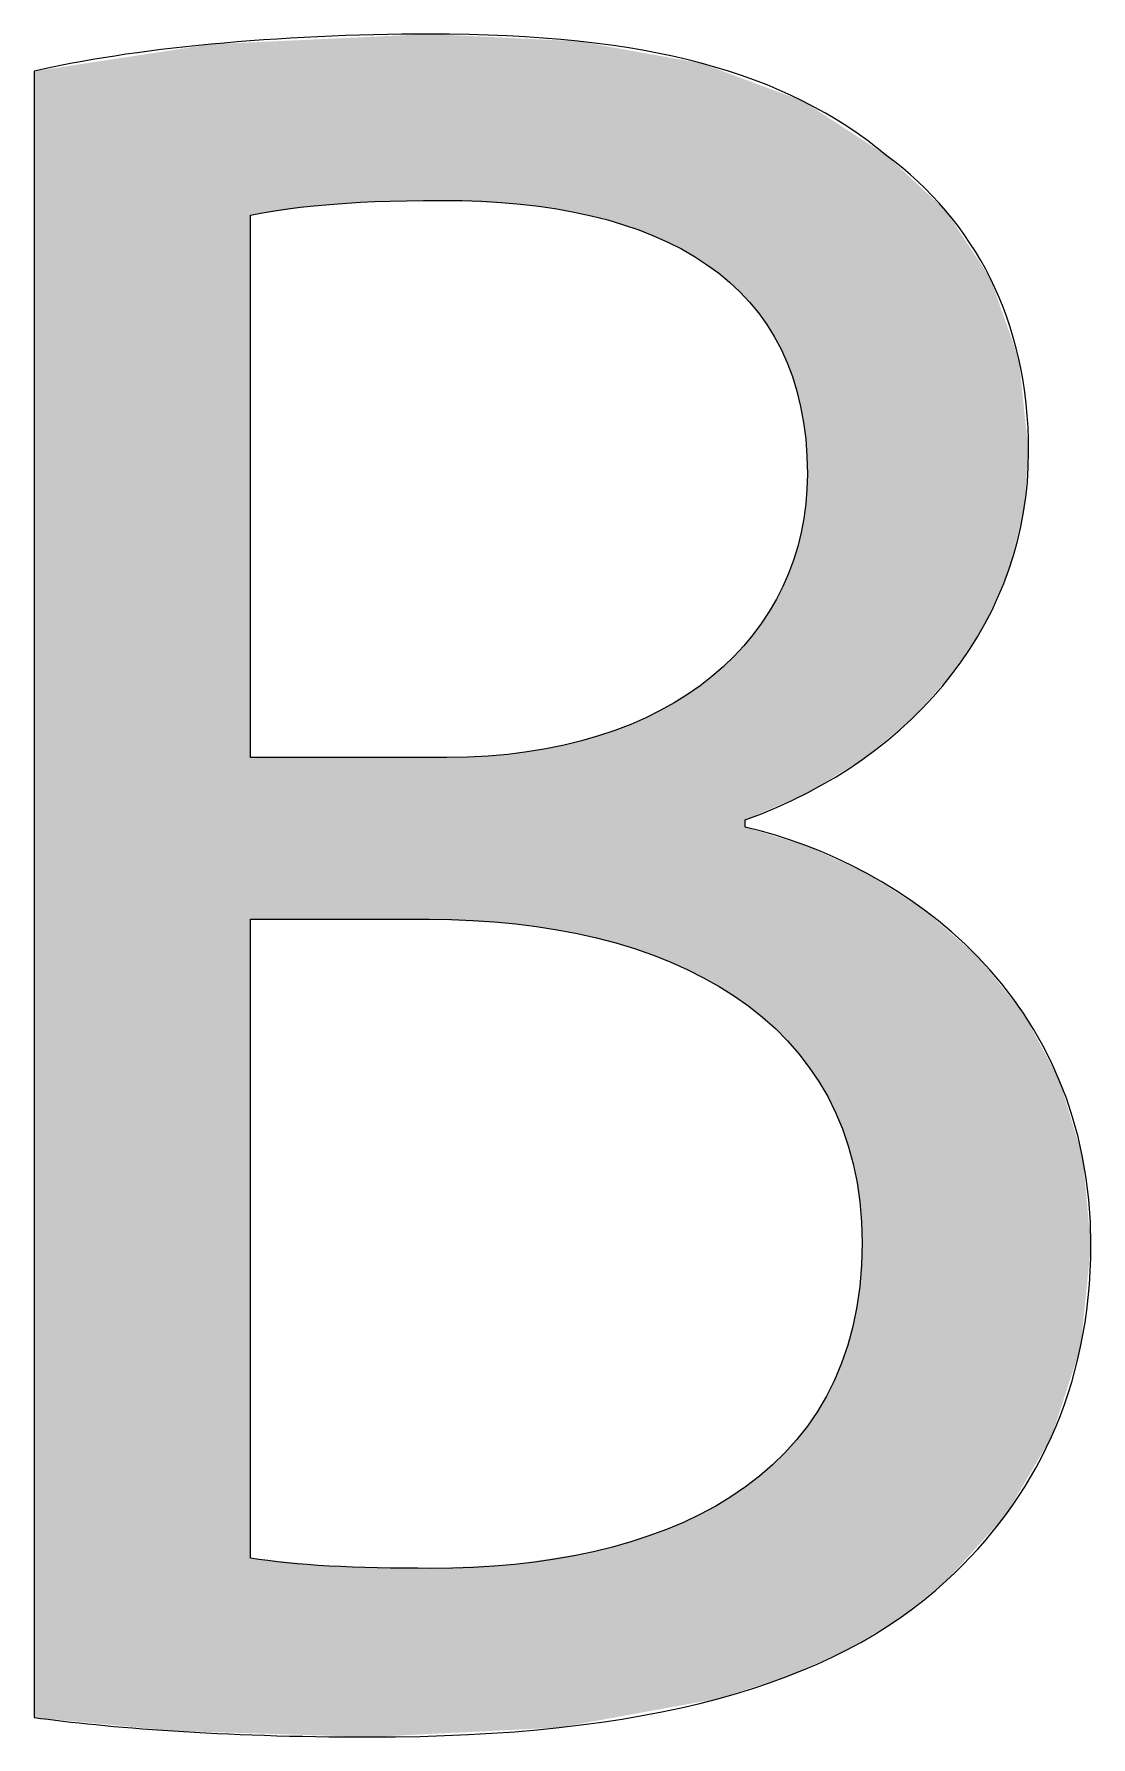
# Model space of a CAD drawing. Extents: x 0 to 360, y -268 to 0.
# Drawn here: x 152.567 to 153.841, y -223.018 to -220.964 of the extents above; entities that cross this region are included whole.
import ezdxf

# ---------------------------------------------------------------- set-up
doc = ezdxf.new("R2010")
doc.units = 0
doc.layers.add('LAYER_1', color=7, linetype='CONTINUOUS')

# ---------------------------------------------------------------- blocks, each defined once
blk = doc.blocks.new('*U458')
at = {"layer": 'LAYER_1', "color": 250}
for points in [[(152.9136, -221.1704), (152.8274, -220.9744), (152.9136, -220.9704)], [(152.9222, -221.1698), (152.9136, -220.9704), (152.9222, -220.97)], [(152.9714, -221.1667), (152.9222, -220.97), (152.9714, -220.9677)], [(152.9775, -221.1663), (152.9714, -220.9677), (152.9775, -220.9674)], [(153.0432, -221.1651), (152.9775, -220.9674), (153.0432, -220.9643)], [(153.0582, -221.1648), (153.0582, -220.965), (153.0642, -221.1651)], [(153.0642, -221.1651), (153.0642, -220.9653), (153.1141, -221.1675)], [(153.1141, -221.1675), (153.1141, -220.9677), (153.146, -221.169)], [(153.146, -221.169), (153.146, -220.9692), (153.1474, -221.1691)], [(153.1474, -221.1691), (153.1474, -220.9693), (153.1529, -221.1694)], [(153.1529, -221.1694), (153.1529, -220.9696), (153.1612, -221.1705)], [(153.1612, -221.1705), (153.1612, -220.97), (153.1969, -221.1752)], [(153.1969, -221.1752), (153.1969, -220.9717), (153.1971, -221.1752)], [(153.1971, -221.1752), (153.1971, -220.9717), (153.1997, -221.1757)], [(153.1997, -221.1757), (153.1997, -220.9718), (153.2057, -221.1769)], [(153.2057, -221.1769), (153.2057, -220.9721), (153.2222, -221.1802)], [(153.2222, -221.1802), (153.2222, -220.9729), (153.2384, -221.1834)], [(152.7341, -223.0102), (152.5666, -221.0091), (152.7341, -220.9836)], [(152.7801, -223.0117), (152.7341, -220.9836), (152.7801, -220.9766)], [(152.7341, -223.0102), (152.7341, -220.9836), (152.7801, -223.0117)], [(152.8274, -223.0131), (152.7801, -220.9766), (152.8274, -220.9744)], [(152.7801, -223.0117), (152.7801, -220.9766), (152.8274, -223.0131)], [(153.2384, -221.1834), (153.2384, -220.9758), (153.2411, -221.1842)], [(153.2411, -221.1842), (153.2411, -220.9763), (153.2449, -221.1852)], [(153.2449, -221.1852), (153.2449, -220.9769), (153.2473, -221.1859)], [(153.2473, -221.1859), (153.2473, -220.9774), (153.2774, -221.1942)], [(153.2774, -221.1942), (153.2774, -220.9827), (153.286, -221.1973)], [(153.286, -221.1973), (153.286, -220.9843), (153.2861, -221.1974)], [(153.2861, -221.1974), (153.2861, -220.9843), (153.2905, -221.199)], [(153.2905, -221.199), (153.2905, -220.9851), (153.3136, -221.2075)], [(153.3136, -221.2075), (153.3136, -220.9892), (153.3217, -221.2113)], [(153.3217, -221.2113), (153.3217, -220.9906), (153.3289, -221.2147)], [(153.3289, -221.2147), (153.3289, -220.9919), (153.3335, -221.2169)], [(153.3335, -221.2169), (153.3335, -220.9928), (153.3471, -221.2234)], [(152.5666, -222.9941), (152.5666, -221.0091), (152.7341, -223.0102)], [(153.3471, -221.2234), (153.3471, -220.9952), (153.3544, -221.2278)], [(153.3544, -221.2278), (153.3544, -220.9965), (153.3693, -221.2369)], [(153.3693, -221.2369), (153.3693, -220.9991), (153.3709, -221.2379)], [(153.3709, -221.2379), (153.3709, -220.9994), (153.3737, -221.2396)], [(153.3737, -221.2396), (153.3737, -221.0005), (153.3775, -221.242)], [(153.3775, -221.242), (153.3775, -221.0019), (153.3839, -221.2469)], [(153.3839, -221.2469), (153.3839, -221.0043), (153.391, -221.2525)], [(153.391, -221.2525), (153.391, -221.0069), (153.4049, -221.2633)], [(153.4049, -221.2633), (153.4049, -221.0121), (153.4068, -221.2652)], [(153.4068, -221.2652), (153.4068, -221.0128), (153.4103, -221.2687)], [(153.4103, -221.2687), (153.4103, -221.0141), (153.4109, -221.2693)], [(153.4109, -221.2693), (153.4109, -221.0143), (153.4241, -221.2824)], [(153.4241, -221.2824), (153.4241, -221.0192), (153.4291, -221.2875)], [(153.4291, -221.2875), (153.4291, -221.0211), (153.4334, -221.293)], [(153.4334, -221.293), (153.4334, -221.0227), (153.4411, -221.3031)], [(153.4411, -221.3031), (153.4411, -221.0256), (153.4448, -221.3078)], [(153.4448, -221.3078), (153.4448, -221.0269), (153.4499, -221.3145)], [(153.4499, -221.3145), (153.4499, -221.0288), (153.4531, -221.32)], [(153.4531, -221.32), (153.4531, -221.03), (153.4672, -221.3444)], [(153.4672, -221.3444), (153.4672, -221.0353), (153.4694, -221.3497)], [(153.4694, -221.3497), (153.4694, -221.0361), (153.472, -221.3559)], [(153.472, -221.3559), (153.472, -221.0371), (153.4732, -221.3587)], [(153.4732, -221.3587), (153.4732, -221.0375), (153.475, -221.3631)], [(153.475, -221.3631), (153.475, -221.0382), (153.4809, -221.3774)], [(153.4809, -221.3774), (153.4809, -221.0404), (153.4822, -221.3822)], [(153.4822, -221.3822), (153.4822, -221.0409), (153.4909, -221.4134)], [(153.4909, -221.4134), (153.4909, -221.0441), (153.4915, -221.4174)], [(153.4915, -221.4174), (153.4915, -221.0443), (153.4936, -221.4311)], [(153.4936, -221.4311), (153.4936, -221.0451), (153.4969, -221.4525)], [(153.4969, -221.4525), (153.4969, -221.0473), (153.4971, -221.4551)], [(153.4971, -221.4551), (153.4971, -221.0473), (153.4971, -221.4559)], [(153.4971, -221.4559), (153.4971, -221.0474), (153.499, -221.4947)], [(153.499, -221.4947), (153.499, -221.0486), (153.499, -221.4948)], [(153.499, -221.8792), (153.4971, -221.5308), (153.499, -221.495)], [(153.499, -221.8792), (153.499, -221.495), (153.499, -221.4948)], [(153.4969, -221.8801), (153.4936, -221.5524), (153.4969, -221.5318)], [(153.4971, -221.88), (153.4969, -221.5318), (153.4971, -221.5311)], [(153.4971, -221.88), (153.4971, -221.5311), (153.4971, -221.5308)], [(153.4909, -221.8827), (153.4822, -221.5988), (153.4909, -221.5678)], [(153.4915, -221.8824), (153.4909, -221.5678), (153.4915, -221.5655)], [(153.4936, -221.8815), (153.4915, -221.5655), (153.4936, -221.5524)], [(153.4809, -221.887), (153.475, -221.6167), (153.4809, -221.6021)], [(153.4822, -221.8864), (153.4809, -221.6021), (153.4822, -221.5988)], [(153.4694, -221.892), (153.4672, -221.6345), (153.4694, -221.6305)], [(153.472, -221.8909), (153.4694, -221.6305), (153.472, -221.6242)], [(153.4732, -221.8904), (153.472, -221.6242), (153.4732, -221.6213)], [(153.475, -221.8896), (153.4732, -221.6213), (153.475, -221.6167)], [(153.4672, -221.893), (153.4531, -221.6605), (153.4672, -221.6345)], [(153.4499, -221.9005), (153.4448, -221.6724), (153.4499, -221.6651)], [(153.4531, -221.8991), (153.4499, -221.6651), (153.4531, -221.6605)], [(153.4334, -221.9077), (153.4291, -221.6935), (153.4334, -221.6887)], [(153.4411, -221.9043), (153.4334, -221.6887), (153.4411, -221.6776)], [(153.4448, -221.9027), (153.4411, -221.6776), (153.4448, -221.6724)], [(153.4241, -222.1341), (153.4109, -221.7141), (153.4241, -221.6992)], [(153.4291, -221.9095), (153.4241, -221.6992), (153.4291, -221.6935)], [(153.391, -222.1124), (153.3839, -221.7388), (153.391, -221.7323)], [(153.4049, -222.1207), (153.391, -221.7323), (153.4049, -221.7197)], [(153.391, -222.1124), (153.391, -221.7323), (153.4049, -222.1207)], [(153.4068, -222.1218), (153.4049, -221.7197), (153.4068, -221.718)], [(153.4049, -222.1207), (153.4049, -221.7197), (153.4068, -222.1218)], [(153.4103, -222.1239), (153.4068, -221.718), (153.4103, -221.7148)], [(153.4068, -222.1218), (153.4068, -221.718), (153.4103, -222.1239)], [(153.4109, -222.1243), (153.4103, -221.7148), (153.4109, -221.7141)], [(153.4103, -222.1239), (153.4103, -221.7148), (153.4109, -222.1243)], [(153.4109, -222.1243), (153.4109, -221.7141), (153.4241, -222.1341)], [(153.3693, -222.1), (153.3544, -221.7606), (153.3693, -221.7496)], [(153.3709, -222.1007), (153.3693, -221.7496), (153.3709, -221.7484)], [(153.3693, -222.1), (153.3693, -221.7496), (153.3709, -222.1007)], [(153.3737, -222.1021), (153.3709, -221.7484), (153.3737, -221.7463)], [(153.3709, -222.1007), (153.3709, -221.7484), (153.3737, -222.1021)], [(153.3775, -222.1043), (153.3737, -221.7463), (153.3775, -221.7435)], [(153.3737, -222.1021), (153.3737, -221.7463), (153.3775, -222.1043)], [(153.3839, -222.1081), (153.3775, -221.7435), (153.3839, -221.7388)], [(153.3775, -222.1043), (153.3775, -221.7435), (153.3839, -222.1081)], [(153.3839, -222.1081), (153.3839, -221.7388), (153.391, -222.1124)], [(153.3335, -222.083), (153.3289, -221.7756), (153.3335, -221.7729)], [(153.3471, -222.0895), (153.3335, -221.7729), (153.3471, -221.7649)], [(153.3335, -222.083), (153.3335, -221.7729), (153.3471, -222.0895)], [(153.3544, -222.0929), (153.3471, -221.7649), (153.3544, -221.7606)], [(153.3471, -222.0895), (153.3471, -221.7649), (153.3544, -222.0929)], [(153.3544, -222.0929), (153.3544, -221.7606), (153.3693, -222.1)], [(153.2905, -222.0671), (153.2861, -221.7965), (153.2905, -221.7945)], [(153.3136, -222.0757), (153.2905, -221.7945), (153.3136, -221.7836)], [(153.2905, -222.0671), (153.2905, -221.7945), (153.3136, -222.0757)], [(153.3217, -222.0787), (153.3136, -221.7836), (153.3217, -221.7799)], [(153.3136, -222.0757), (153.3136, -221.7836), (153.3217, -222.0787)], [(153.3289, -222.0813), (153.3217, -221.7799), (153.3289, -221.7756)], [(153.3217, -222.0787), (153.3217, -221.7799), (153.3289, -222.0813)], [(153.3289, -222.0813), (153.3289, -221.7756), (153.3335, -222.083)], [(153.2384, -222.0528), (153.2222, -221.8173), (153.2384, -221.813)], [(153.2411, -222.0534), (153.2384, -221.813), (153.2411, -221.8122)], [(153.2384, -222.0528), (153.2384, -221.813), (153.2411, -222.0534)], [(153.2449, -222.0541), (153.2411, -221.8122), (153.2449, -221.8112)], [(153.2411, -222.0534), (153.2411, -221.8122), (153.2449, -222.0541)], [(153.2473, -222.0548), (153.2449, -221.8112), (153.2473, -221.8106)], [(153.2449, -222.0541), (153.2449, -221.8112), (153.2473, -222.0548)], [(153.2774, -222.0634), (153.2473, -221.8106), (153.2774, -221.7997)], [(153.2473, -222.0548), (153.2473, -221.8106), (153.2774, -222.0634)], [(153.286, -222.0658), (153.2774, -221.7997), (153.286, -221.7966)], [(153.2774, -222.0634), (153.2774, -221.7997), (153.286, -222.0658)], [(153.2861, -222.0658), (153.286, -221.7966), (153.2861, -221.7965)], [(153.286, -222.0658), (153.286, -221.7966), (153.2861, -222.0658)], [(153.2861, -222.0658), (153.2861, -221.7965), (153.2905, -222.0671)], [(153.1141, -222.0354), (153.0642, -221.8366), (153.1141, -221.8349)], [(153.146, -222.0371), (153.1141, -221.8349), (153.146, -221.8315)], [(153.1141, -222.0354), (153.1141, -221.8349), (153.146, -222.0371)], [(153.1474, -222.0371), (153.146, -221.8315), (153.1474, -221.8314)], [(153.146, -222.0371), (153.146, -221.8315), (153.1474, -222.0371)], [(153.1529, -222.0379), (153.1474, -221.8314), (153.1529, -221.8308)], [(153.1474, -222.0371), (153.1474, -221.8314), (153.1529, -222.0379)], [(153.1612, -222.0391), (153.1529, -221.8308), (153.1612, -221.8299)], [(153.1529, -222.0379), (153.1529, -221.8308), (153.1612, -222.0391)], [(153.1969, -222.0441), (153.1612, -221.8299), (153.1969, -221.8234)], [(153.1612, -222.0391), (153.1612, -221.8299), (153.1969, -222.0441)], [(153.1971, -222.0442), (153.1969, -221.8234), (153.1971, -221.8233)], [(153.1969, -222.0441), (153.1969, -221.8234), (153.1971, -222.0442)], [(153.1997, -222.0447), (153.1971, -221.8233), (153.1997, -221.8228)], [(153.1971, -222.0442), (153.1971, -221.8233), (153.1997, -222.0447)], [(153.2057, -222.046), (153.1997, -221.8228), (153.2057, -221.8218)], [(153.1997, -222.0447), (153.1997, -221.8228), (153.2057, -222.046)], [(153.2222, -222.0494), (153.2057, -221.8218), (153.2222, -221.8173)], [(153.2057, -222.046), (153.2057, -221.8218), (153.2222, -222.0494)], [(153.2222, -222.0494), (153.2222, -221.8173), (153.2384, -222.0528)], [(153.0432, -222.0316), (153.0432, -221.8366), (153.0463, -222.0317)], [(153.0463, -222.0317), (153.0463, -221.8366), (153.0582, -222.0324)], [(153.0582, -222.0324), (153.0582, -221.8366), (153.0642, -222.0327)], [(153.0642, -222.0327), (153.0642, -221.8366), (153.1141, -222.0354)], [(153.4241, -222.1341), (153.4241, -221.9206), (153.4291, -222.1379)], [(153.4291, -222.1379), (153.4291, -221.9222), (153.4334, -222.1411)], [(153.4334, -222.1411), (153.4334, -221.9235), (153.4411, -222.1469)], [(153.4411, -222.1469), (153.4411, -221.9258), (153.4448, -222.1496)], [(153.4448, -222.1496), (153.4448, -221.9269), (153.4499, -222.1545)], [(153.4499, -222.1545), (153.4499, -221.9285), (153.4531, -222.1575)], [(153.4531, -222.1575), (153.4531, -221.9295), (153.4672, -222.1709)], [(153.4672, -222.1709), (153.4672, -221.9338), (153.4694, -222.173)], [(153.4694, -222.173), (153.4694, -221.9344), (153.472, -222.1754)], [(153.472, -222.1754), (153.472, -221.9352), (153.4732, -222.1765)], [(153.4732, -222.1765), (153.4732, -221.9356), (153.475, -222.1783)], [(153.475, -222.1783), (153.475, -221.9361), (153.4809, -222.1855)], [(153.4809, -222.1855), (153.4809, -221.9379), (153.4822, -222.1871)], [(153.4822, -222.1871), (153.4822, -221.9383), (153.4909, -222.1975)], [(153.4909, -222.1975), (153.4909, -221.941), (153.4915, -222.1983)], [(153.4915, -222.1983), (153.4915, -221.9412), (153.4936, -222.2008)], [(153.4936, -222.2008), (153.4936, -221.9418), (153.4969, -222.2049)], [(153.4969, -222.2049), (153.4969, -221.9428), (153.4971, -222.205)], [(153.4971, -222.205), (153.4971, -221.9429), (153.4971, -222.2051)], [(153.4971, -222.2051), (153.4971, -221.9429), (153.499, -222.2074)], [(153.499, -222.2074), (153.499, -221.9437), (153.499, -222.2074)], [(153.499, -222.2074), (153.499, -221.9437), (153.499, -222.2074)], [(153.499, -222.2074), (153.499, -221.9437), (153.5013, -222.2102)], [(153.5013, -222.2102), (153.5013, -221.9448), (153.5219, -222.2429)], [(153.5219, -222.2429), (153.5219, -221.9541), (153.5235, -222.2455)], [(153.5235, -222.2455), (153.5235, -221.9549), (153.5402, -222.282)], [(153.5402, -222.282), (153.5402, -221.9625), (153.5412, -222.2843)], [(153.5412, -222.2843), (153.5412, -221.9629), (153.5464, -222.3011)], [(153.5464, -222.3011), (153.5464, -221.9653), (153.5537, -222.3249)], [(153.5537, -222.3249), (153.5537, -221.9686), (153.5542, -222.3265)], [(153.5542, -222.3265), (153.5542, -221.9689), (153.5621, -222.3715)], [(153.5621, -222.3715), (153.5621, -221.9724), (153.5622, -222.3722)], [(153.5622, -222.3722), (153.5622, -221.9725), (153.565, -222.4216)], [(153.565, -222.9015), (153.5622, -222.4719), (153.565, -222.4216)], [(153.5622, -222.9031), (153.5621, -222.4743), (153.5622, -222.4719)], [(153.5621, -222.9032), (153.5542, -222.5199), (153.5621, -222.4743)], [(153.5537, -222.9082), (153.5464, -222.5466), (153.5537, -222.5227)], [(153.5542, -222.9079), (153.5537, -222.5227), (153.5542, -222.5199)], [(153.5464, -222.9126), (153.5412, -222.5635), (153.5464, -222.5466)], [(153.5402, -222.9154), (153.5235, -222.6032), (153.5402, -222.5668)], [(153.5412, -222.9149), (153.5402, -222.5668), (153.5412, -222.5635)], [(153.5219, -222.9235), (153.5013, -222.639), (153.5219, -222.6068)], [(153.5235, -222.9228), (153.5219, -222.6068), (153.5235, -222.6032)], [(153.4909, -222.9373), (153.4822, -222.6626), (153.4909, -222.6524)], [(153.4915, -222.937), (153.4909, -222.6524), (153.4915, -222.6516)], [(153.4936, -222.9361), (153.4915, -222.6516), (153.4936, -222.6491)], [(153.4969, -222.9346), (153.4936, -222.6491), (153.4969, -222.6452)], [(153.4971, -222.9345), (153.4969, -222.6452), (153.4971, -222.645)], [(153.499, -222.9337), (153.4971, -222.645), (153.499, -222.6427)], [(153.4971, -222.9345), (153.4971, -222.645), (153.4971, -222.645)], [(153.5013, -222.9326), (153.499, -222.6427), (153.5013, -222.639)], [(153.499, -222.9337), (153.499, -222.6427), (153.499, -222.6427)], [(153.499, -222.9337), (153.499, -222.6427), (153.499, -222.6427)], [(153.4694, -222.9463), (153.4672, -222.6792), (153.4694, -222.6772)], [(153.472, -222.9455), (153.4694, -222.6772), (153.472, -222.6748)], [(153.4732, -222.9451), (153.472, -222.6748), (153.4732, -222.6734)], [(153.475, -222.9443), (153.4732, -222.6734), (153.475, -222.6712)], [(153.4809, -222.9417), (153.475, -222.6712), (153.4809, -222.6642)], [(153.4822, -222.9411), (153.4809, -222.6642), (153.4822, -222.6626)], [(153.4499, -222.9526), (153.4448, -222.6999), (153.4499, -222.6951)], [(153.4531, -222.9516), (153.4499, -222.6951), (153.4531, -222.6922)], [(153.4672, -222.947), (153.4531, -222.6922), (153.4672, -222.6792)], [(153.4241, -222.9609), (153.4109, -222.725), (153.4241, -222.7155)], [(153.4291, -222.9593), (153.4241, -222.7155), (153.4291, -222.7119)], [(153.4334, -222.9579), (153.4291, -222.7119), (153.4334, -222.7088)], [(153.4411, -222.9554), (153.4334, -222.7088), (153.4411, -222.7032)], [(153.4448, -222.9542), (153.4411, -222.7032), (153.4448, -222.6999)], [(153.391, -222.9715), (153.3839, -222.741), (153.391, -222.737)], [(153.4049, -222.967), (153.391, -222.737), (153.4049, -222.7291)], [(153.4068, -222.9664), (153.4049, -222.7291), (153.4068, -222.728)], [(153.4103, -222.9653), (153.4068, -222.728), (153.4103, -222.7255)], [(153.4109, -222.9651), (153.4103, -222.7255), (153.4109, -222.725)], [(153.3471, -222.9795), (153.3335, -222.7654), (153.3471, -222.7593)], [(153.3544, -222.9781), (153.3471, -222.7593), (153.3544, -222.7561)], [(153.3693, -222.9754), (153.3544, -222.7561), (153.3693, -222.7494)], [(153.3709, -222.9751), (153.3693, -222.7494), (153.3709, -222.7485)], [(153.3737, -222.9746), (153.3709, -222.7485), (153.3737, -222.7468)], [(153.3775, -222.9739), (153.3737, -222.7468), (153.3775, -222.7447)], [(153.3839, -222.9728), (153.3775, -222.7447), (153.3839, -222.741)], [(153.3136, -222.9855), (153.2905, -222.7808), (153.3136, -222.7728)], [(153.3217, -222.9841), (153.3136, -222.7728), (153.3217, -222.77)], [(153.3289, -222.9828), (153.3217, -222.77), (153.3289, -222.7674)], [(153.3335, -222.9819), (153.3289, -222.7674), (153.3335, -222.7654)], [(153.1997, -223.0062), (153.1971, -222.8013), (153.1997, -222.8009)], [(153.2057, -223.0051), (153.1997, -222.8009), (153.2057, -222.7999)], [(153.2222, -223.0021), (153.2057, -222.7999), (153.2222, -222.7973)], [(153.2384, -222.9992), (153.2222, -222.7973), (153.2384, -222.7947)], [(153.2411, -222.9987), (153.2384, -222.7947), (153.2411, -222.7942)], [(153.2449, -222.998), (153.2411, -222.7942), (153.2449, -222.7932)], [(153.2473, -222.9976), (153.2449, -222.7932), (153.2473, -222.7926)], [(153.2774, -222.9921), (153.2473, -222.7926), (153.2774, -222.7847)], [(153.286, -222.9905), (153.2774, -222.7847), (153.286, -222.7824)], [(153.2861, -222.9905), (153.286, -222.7824), (153.2861, -222.7823)], [(153.2905, -222.9897), (153.2861, -222.7823), (153.2905, -222.7808)], [(152.8274, -223.0131), (152.8274, -222.8019), (152.9136, -223.0158)], [(152.9136, -223.0158), (152.9136, -222.8106), (152.9222, -223.0161)], [(152.9222, -223.0161), (152.9222, -222.8115), (152.9714, -223.0176)], [(153.0582, -223.0132), (153.0463, -222.8143), (153.0582, -222.8137)], [(153.0642, -223.0129), (153.0582, -222.8137), (153.0642, -222.8134)], [(153.1141, -223.0105), (153.0642, -222.8134), (153.1141, -222.811)], [(153.146, -223.0089), (153.1141, -222.811), (153.146, -222.8095)], [(153.1474, -223.0088), (153.146, -222.8095), (153.1474, -222.8092)], [(153.1529, -223.0085), (153.1474, -222.8092), (153.1529, -222.8084)], [(153.1612, -223.0081), (153.1529, -222.8084), (153.1612, -222.807)], [(153.1969, -223.0063), (153.1612, -222.807), (153.1969, -222.8013)], [(153.1971, -223.0063), (153.1969, -222.8013), (153.1971, -222.8013)]]:
    blk.add_solid(points, dxfattribs=at)
at = {"layer": 'LAYER_1', "color": 250, "extrusion": (0, 0, -1)}
for points in [[(-152.9136, -221.1704), (-152.9136, -220.9704), (-152.9222, -221.1698)], [(-152.9222, -221.1698), (-152.9222, -220.97), (-152.9714, -221.1667)], [(-152.9714, -221.1667), (-152.9714, -220.9677), (-152.9775, -221.1663)], [(-152.9775, -221.1663), (-152.9775, -220.9674), (-153.0432, -221.1651)], [(-153.0432, -221.1651), (-153.0432, -220.9643), (-153.0463, -221.165)], [(-153.0463, -221.165), (-153.0432, -220.9643), (-153.0463, -220.9644)], [(-153.0463, -221.165), (-153.0463, -220.9644), (-153.0582, -221.1648)], [(-153.0582, -221.1648), (-153.0463, -220.9644), (-153.0582, -220.965)], [(-153.0642, -221.1651), (-153.0582, -220.965), (-153.0642, -220.9653)], [(-153.1141, -221.1675), (-153.0642, -220.9653), (-153.1141, -220.9677)], [(-153.146, -221.169), (-153.1141, -220.9677), (-153.146, -220.9692)], [(-153.1474, -221.1691), (-153.146, -220.9692), (-153.1474, -220.9693)], [(-153.1529, -221.1694), (-153.1474, -220.9693), (-153.1529, -220.9696)], [(-153.1612, -221.1705), (-153.1529, -220.9696), (-153.1612, -220.97)], [(-153.1969, -221.1752), (-153.1612, -220.97), (-153.1969, -220.9717)], [(-153.1971, -221.1752), (-153.1969, -220.9717), (-153.1971, -220.9717)], [(-153.1997, -221.1757), (-153.1971, -220.9717), (-153.1997, -220.9718)], [(-153.2057, -221.1769), (-153.1997, -220.9718), (-153.2057, -220.9721)], [(-153.2222, -221.1802), (-153.2057, -220.9721), (-153.2222, -220.9729)], [(-153.2384, -221.1834), (-153.2222, -220.9729), (-153.2384, -220.9758)], [(-152.8274, -221.1827), (-152.8274, -220.9744), (-152.9136, -221.1704)], [(-153.2411, -221.1842), (-153.2384, -220.9758), (-153.2411, -220.9763)], [(-153.2449, -221.1852), (-153.2411, -220.9763), (-153.2449, -220.9769)], [(-153.2473, -221.1859), (-153.2449, -220.9769), (-153.2473, -220.9774)], [(-153.2774, -221.1942), (-153.2473, -220.9774), (-153.2774, -220.9827)], [(-153.286, -221.1973), (-153.2774, -220.9827), (-153.286, -220.9843)], [(-153.2861, -221.1974), (-153.286, -220.9843), (-153.2861, -220.9843)], [(-153.2905, -221.199), (-153.2861, -220.9843), (-153.2905, -220.9851)], [(-153.3136, -221.2075), (-153.2905, -220.9851), (-153.3136, -220.9892)], [(-153.3217, -221.2113), (-153.3136, -220.9892), (-153.3217, -220.9906)], [(-153.3289, -221.2147), (-153.3217, -220.9906), (-153.3289, -220.9919)], [(-153.3335, -221.2169), (-153.3289, -220.9919), (-153.3335, -220.9928)], [(-153.3471, -221.2234), (-153.3335, -220.9928), (-153.3471, -220.9952)], [(-153.3544, -221.2278), (-153.3471, -220.9952), (-153.3544, -220.9965)], [(-153.3693, -221.2369), (-153.3544, -220.9965), (-153.3693, -220.9991)], [(-153.3709, -221.2379), (-153.3693, -220.9991), (-153.3709, -220.9994)], [(-153.3737, -221.2396), (-153.3709, -220.9994), (-153.3737, -221.0005)], [(-153.3775, -221.242), (-153.3737, -221.0005), (-153.3775, -221.0019)], [(-153.3839, -221.2469), (-153.3775, -221.0019), (-153.3839, -221.0043)], [(-153.391, -221.2525), (-153.3839, -221.0043), (-153.391, -221.0069)], [(-153.4049, -221.2633), (-153.391, -221.0069), (-153.4049, -221.0121)], [(-153.4068, -221.2652), (-153.4049, -221.0121), (-153.4068, -221.0128)], [(-153.4103, -221.2687), (-153.4068, -221.0128), (-153.4103, -221.0141)], [(-153.4109, -221.2693), (-153.4103, -221.0141), (-153.4109, -221.0143)], [(-153.4241, -221.2824), (-153.4109, -221.0143), (-153.4241, -221.0192)], [(-153.4291, -221.2875), (-153.4241, -221.0192), (-153.4291, -221.0211)], [(-153.4334, -221.293), (-153.4291, -221.0211), (-153.4334, -221.0227)], [(-153.4411, -221.3031), (-153.4334, -221.0227), (-153.4411, -221.0256)], [(-153.4448, -221.3078), (-153.4411, -221.0256), (-153.4448, -221.0269)], [(-153.4499, -221.3145), (-153.4448, -221.0269), (-153.4499, -221.0288)], [(-153.4531, -221.32), (-153.4499, -221.0288), (-153.4531, -221.03)], [(-153.4672, -221.3444), (-153.4531, -221.03), (-153.4672, -221.0353)], [(-153.4694, -221.3497), (-153.4672, -221.0353), (-153.4694, -221.0361)], [(-153.472, -221.3559), (-153.4694, -221.0361), (-153.472, -221.0371)], [(-153.4732, -221.3587), (-153.472, -221.0371), (-153.4732, -221.0375)], [(-153.475, -221.3631), (-153.4732, -221.0375), (-153.475, -221.0382)], [(-153.4809, -221.3774), (-153.475, -221.0382), (-153.4809, -221.0404)], [(-153.4822, -221.3822), (-153.4809, -221.0404), (-153.4822, -221.0409)], [(-153.4909, -221.4134), (-153.4822, -221.0409), (-153.4909, -221.0441)], [(-153.4915, -221.4174), (-153.4909, -221.0441), (-153.4915, -221.0443)], [(-153.4936, -221.4311), (-153.4915, -221.0443), (-153.4936, -221.0451)], [(-153.4969, -221.4525), (-153.4936, -221.0451), (-153.4969, -221.0473)], [(-153.4971, -221.4551), (-153.4969, -221.0473), (-153.4971, -221.0473)], [(-153.4971, -221.4559), (-153.4971, -221.0473), (-153.4971, -221.0474)], [(-153.499, -221.4947), (-153.4971, -221.0474), (-153.499, -221.0486)], [(-153.499, -221.4948), (-153.499, -221.0486), (-153.499, -221.0486)], [(-153.499, -221.8792), (-153.499, -221.0486), (-153.499, -221.8792)], [(-153.499, -221.8792), (-153.499, -221.0486), (-153.499, -221.0486)], [(-153.499, -221.8792), (-153.499, -221.0486), (-153.5013, -221.8777)], [(-153.5013, -221.8777), (-153.499, -221.0486), (-153.5013, -221.0501)], [(-153.5013, -221.8777), (-153.5013, -221.0501), (-153.5219, -221.8653)], [(-153.5219, -221.8653), (-153.5013, -221.0501), (-153.5219, -221.0635)], [(-153.5219, -221.8653), (-153.5219, -221.0635), (-153.5235, -221.8643)], [(-153.5235, -221.8643), (-153.5219, -221.0635), (-153.5235, -221.0646)], [(-153.5235, -221.8643), (-153.5235, -221.0646), (-153.5402, -221.8541)], [(-153.5402, -221.8541), (-153.5235, -221.0646), (-153.5402, -221.0754)], [(-153.5402, -221.8541), (-153.5402, -221.0754), (-153.5412, -221.8535)], [(-153.5412, -221.8535), (-153.5402, -221.0754), (-153.5412, -221.0761)], [(-153.5412, -221.8535), (-153.5412, -221.0761), (-153.5464, -221.8504)], [(-153.5464, -221.8504), (-153.5412, -221.0761), (-153.5464, -221.0795)], [(-153.5464, -221.8504), (-153.5464, -221.0795), (-153.5537, -221.8459)], [(-153.5537, -221.8459), (-153.5464, -221.0795), (-153.5537, -221.0842)], [(-153.5537, -221.8459), (-153.5537, -221.0842), (-153.5542, -221.8456)], [(-153.5542, -221.8456), (-153.5537, -221.0842), (-153.5542, -221.0846)], [(-153.5542, -221.8456), (-153.5542, -221.0846), (-153.5621, -221.8408)], [(-153.5621, -221.8408), (-153.5542, -221.0846), (-153.5621, -221.0897)], [(-153.5621, -221.8408), (-153.5621, -221.0897), (-153.5622, -221.8408)], [(-153.5622, -221.8408), (-153.5621, -221.0897), (-153.5622, -221.0898)], [(-153.5622, -221.8408), (-153.5622, -221.0898), (-153.565, -221.8391)], [(-153.565, -221.8391), (-153.5622, -221.0898), (-153.565, -221.0915)], [(-153.565, -221.8391), (-153.565, -221.0915), (-153.566, -221.8385)], [(-153.566, -221.8385), (-153.565, -221.0915), (-153.566, -221.0922)], [(-153.566, -221.8385), (-153.566, -221.0922), (-153.5701, -221.835)], [(-153.5701, -221.835), (-153.566, -221.0922), (-153.5701, -221.0949)], [(-153.5701, -221.835), (-153.5701, -221.0949), (-153.5949, -221.8147)], [(-153.5949, -221.8147), (-153.5701, -221.0949), (-153.5949, -221.1111)], [(-153.5949, -221.8147), (-153.5949, -221.1111), (-153.611, -221.8015)], [(-153.611, -221.8015), (-153.5949, -221.1111), (-153.611, -221.126)], [(-153.611, -221.8015), (-153.611, -221.126), (-153.6244, -221.7904)], [(-153.6244, -221.7904), (-153.611, -221.126), (-153.6244, -221.1385)], [(-153.6244, -221.7904), (-153.6244, -221.1385), (-153.6403, -221.7728)], [(-153.6403, -221.7728), (-153.6244, -221.1385), (-153.6403, -221.1534)], [(-153.6403, -221.7728), (-153.6403, -221.1534), (-153.6659, -221.7444)], [(-153.6659, -221.7444), (-153.6403, -221.1534), (-153.6659, -221.1773)], [(-153.6659, -221.7444), (-153.6659, -221.1773), (-153.6669, -221.7432)], [(-153.6669, -221.7432), (-153.6659, -221.1773), (-153.6669, -221.1789)], [(-153.6669, -221.7432), (-153.6669, -221.1789), (-153.6736, -221.7358)], [(-153.6736, -221.7358), (-153.6669, -221.1789), (-153.6736, -221.189)], [(-153.6736, -221.7358), (-153.6736, -221.189), (-153.7044, -221.6886)], [(-153.7044, -221.6886), (-153.6736, -221.189), (-153.7044, -221.2358)], [(-153.7044, -221.6886), (-153.7044, -221.2358), (-153.713, -221.6755)], [(-153.713, -221.6755), (-153.7044, -221.2358), (-153.713, -221.2488)], [(-153.713, -221.6755), (-153.713, -221.2488), (-153.7197, -221.6603)], [(-153.7197, -221.6603), (-153.713, -221.2488), (-153.7197, -221.259)], [(-153.7197, -221.6603), (-153.7197, -221.259), (-153.7384, -221.6182)], [(-153.7384, -221.6182), (-153.7197, -221.259), (-153.7384, -221.312)], [(-153.7384, -221.6182), (-153.7384, -221.312), (-153.7419, -221.6102)], [(-153.7419, -221.6102), (-153.7384, -221.312), (-153.7419, -221.3221)], [(-153.7419, -221.6102), (-153.7419, -221.3221), (-153.7539, -221.5636)], [(-153.7539, -221.5636), (-153.7419, -221.3221), (-153.7539, -221.356)], [(-153.7539, -221.5636), (-153.7539, -221.356), (-153.7596, -221.5412)], [(-153.7596, -221.5412), (-153.7539, -221.356), (-153.7596, -221.4099)], [(-153.7596, -221.5412), (-153.7596, -221.4099), (-153.7597, -221.5407)], [(-153.7597, -221.5407), (-153.7596, -221.4099), (-153.7597, -221.411)], [(-153.7597, -221.5407), (-153.7597, -221.411), (-153.7658, -221.468)], [(-153.499, -221.8792), (-153.499, -221.495), (-153.499, -221.8792)], [(-153.4969, -221.8801), (-153.4969, -221.5318), (-153.4971, -221.88)], [(-153.4971, -221.88), (-153.4971, -221.5308), (-153.499, -221.8792)], [(-153.4971, -221.88), (-153.4971, -221.5311), (-153.4971, -221.88)], [(-153.4909, -221.8827), (-153.4909, -221.5678), (-153.4915, -221.8824)], [(-153.4915, -221.8824), (-153.4915, -221.5655), (-153.4936, -221.8815)], [(-153.4936, -221.8815), (-153.4936, -221.5524), (-153.4969, -221.8801)], [(-153.4809, -221.887), (-153.4809, -221.6021), (-153.4822, -221.8864)], [(-153.4822, -221.8864), (-153.4822, -221.5988), (-153.4909, -221.8827)], [(-153.4694, -221.892), (-153.4694, -221.6305), (-153.472, -221.8909)], [(-153.472, -221.8909), (-153.472, -221.6242), (-153.4732, -221.8904)], [(-153.4732, -221.8904), (-153.4732, -221.6213), (-153.475, -221.8896)], [(-153.475, -221.8896), (-153.475, -221.6167), (-153.4809, -221.887)], [(-153.4672, -221.893), (-153.4672, -221.6345), (-153.4694, -221.892)], [(-153.4499, -221.9005), (-153.4499, -221.6651), (-153.4531, -221.8991)], [(-153.4531, -221.8991), (-153.4531, -221.6605), (-153.4672, -221.893)], [(-153.4334, -221.9077), (-153.4334, -221.6887), (-153.4411, -221.9043)], [(-153.4411, -221.9043), (-153.4411, -221.6776), (-153.4448, -221.9027)], [(-153.4448, -221.9027), (-153.4448, -221.6724), (-153.4499, -221.9005)], [(-153.4241, -221.9117), (-153.4241, -221.6992), (-153.4291, -221.9095)], [(-153.4291, -221.9095), (-153.4291, -221.6935), (-153.4334, -221.9077)], [(-152.8274, -222.0316), (-152.8274, -221.8366), (-152.9136, -222.0316)], [(-152.9136, -222.0316), (-152.8274, -221.8366), (-152.9136, -221.8366)], [(-152.9136, -222.0316), (-152.9136, -221.8366), (-152.9222, -222.0316)], [(-152.9222, -222.0316), (-152.9136, -221.8366), (-152.9222, -221.8366)], [(-152.9222, -222.0316), (-152.9222, -221.8366), (-152.9714, -222.0316)], [(-152.9714, -222.0316), (-152.9222, -221.8366), (-152.9714, -221.8366)], [(-152.9714, -222.0316), (-152.9714, -221.8366), (-152.9775, -222.0316)], [(-152.9775, -222.0316), (-152.9714, -221.8366), (-152.9775, -221.8366)], [(-152.9775, -222.0316), (-152.9775, -221.8366), (-153.0432, -222.0316)], [(-153.0432, -222.0316), (-152.9775, -221.8366), (-153.0432, -221.8366)], [(-153.0463, -222.0317), (-153.0432, -221.8366), (-153.0463, -221.8366)], [(-153.0582, -222.0324), (-153.0463, -221.8366), (-153.0582, -221.8366)], [(-153.0642, -222.0327), (-153.0582, -221.8366), (-153.0642, -221.8366)], [(-153.4291, -222.1379), (-153.4241, -221.9206), (-153.4291, -221.9222)], [(-153.4334, -222.1411), (-153.4291, -221.9222), (-153.4334, -221.9235)], [(-153.4411, -222.1469), (-153.4334, -221.9235), (-153.4411, -221.9258)], [(-153.4448, -222.1496), (-153.4411, -221.9258), (-153.4448, -221.9269)], [(-153.4499, -222.1545), (-153.4448, -221.9269), (-153.4499, -221.9285)], [(-153.4531, -222.1575), (-153.4499, -221.9285), (-153.4531, -221.9295)], [(-153.4672, -222.1709), (-153.4531, -221.9295), (-153.4672, -221.9338)], [(-153.4694, -222.173), (-153.4672, -221.9338), (-153.4694, -221.9344)], [(-153.472, -222.1754), (-153.4694, -221.9344), (-153.472, -221.9352)], [(-153.4732, -222.1765), (-153.472, -221.9352), (-153.4732, -221.9356)], [(-153.475, -222.1783), (-153.4732, -221.9356), (-153.475, -221.9361)], [(-153.4809, -222.1855), (-153.475, -221.9361), (-153.4809, -221.9379)], [(-153.4822, -222.1871), (-153.4809, -221.9379), (-153.4822, -221.9383)], [(-153.4909, -222.1975), (-153.4822, -221.9383), (-153.4909, -221.941)], [(-153.4915, -222.1983), (-153.4909, -221.941), (-153.4915, -221.9412)], [(-153.4936, -222.2008), (-153.4915, -221.9412), (-153.4936, -221.9418)], [(-153.4969, -222.2049), (-153.4936, -221.9418), (-153.4969, -221.9428)], [(-153.4971, -222.205), (-153.4969, -221.9428), (-153.4971, -221.9429)], [(-153.4971, -222.2051), (-153.4971, -221.9429), (-153.4971, -221.9429)], [(-153.499, -222.2074), (-153.4971, -221.9429), (-153.499, -221.9437)], [(-153.499, -222.2074), (-153.499, -221.9437), (-153.499, -221.9437)], [(-153.499, -222.2074), (-153.499, -221.9437), (-153.499, -221.9437)], [(-153.5013, -222.2102), (-153.499, -221.9437), (-153.5013, -221.9448)], [(-153.5219, -222.2429), (-153.5013, -221.9448), (-153.5219, -221.9541)], [(-153.5235, -222.2455), (-153.5219, -221.9541), (-153.5235, -221.9549)], [(-153.5402, -222.282), (-153.5235, -221.9549), (-153.5402, -221.9625)], [(-153.5412, -222.2843), (-153.5402, -221.9625), (-153.5412, -221.9629)], [(-153.5464, -222.3011), (-153.5412, -221.9629), (-153.5464, -221.9653)], [(-153.5537, -222.3249), (-153.5464, -221.9653), (-153.5537, -221.9686)], [(-153.5542, -222.3265), (-153.5537, -221.9686), (-153.5542, -221.9689)], [(-153.5621, -222.3715), (-153.5542, -221.9689), (-153.5621, -221.9724)], [(-153.5622, -222.3722), (-153.5621, -221.9724), (-153.5622, -221.9725)], [(-153.565, -222.4216), (-153.5622, -221.9725), (-153.565, -221.9737)], [(-153.565, -222.9015), (-153.565, -221.9737), (-153.566, -222.9009)], [(-153.566, -222.9009), (-153.565, -221.9737), (-153.566, -221.9742)], [(-153.566, -222.9009), (-153.566, -221.9742), (-153.5701, -222.8984)], [(-153.5701, -222.8984), (-153.566, -221.9742), (-153.5701, -221.9761)], [(-153.5701, -222.8984), (-153.5701, -221.9761), (-153.5949, -222.8835)], [(-153.5949, -222.8835), (-153.5701, -221.9761), (-153.5949, -221.9918)], [(-153.5949, -222.8835), (-153.5949, -221.9918), (-153.611, -222.8739)], [(-153.611, -222.8739), (-153.5949, -221.9918), (-153.611, -222.002)], [(-153.611, -222.8739), (-153.611, -222.002), (-153.6244, -222.8631)], [(-153.6244, -222.8631), (-153.611, -222.002), (-153.6244, -222.0106)], [(-153.6244, -222.8631), (-153.6244, -222.0106), (-153.6403, -222.8503)], [(-153.6403, -222.8503), (-153.6244, -222.0106), (-153.6403, -222.0207)], [(-153.6403, -222.8503), (-153.6403, -222.0207), (-153.6659, -222.8296)], [(-153.6659, -222.8296), (-153.6403, -222.0207), (-153.6659, -222.0431)], [(-153.6659, -222.8296), (-153.6659, -222.0431), (-153.6669, -222.8288)], [(-153.6669, -222.8288), (-153.6659, -222.0431), (-153.6669, -222.044)], [(-153.6669, -222.8288), (-153.6669, -222.044), (-153.6736, -222.8214)], [(-153.6736, -222.8214), (-153.6669, -222.044), (-153.6736, -222.0499)], [(-153.6736, -222.8214), (-153.6736, -222.0499), (-153.7044, -222.7872)], [(-153.7044, -222.7872), (-153.6736, -222.0499), (-153.7044, -222.0769)], [(-153.7044, -222.7872), (-153.7044, -222.0769), (-153.713, -222.7777)], [(-153.713, -222.7777), (-153.7044, -222.0769), (-153.713, -222.0875)], [(-153.713, -222.7777), (-153.713, -222.0875), (-153.7197, -222.7703)], [(-153.7197, -222.7703), (-153.713, -222.0875), (-153.7197, -222.0957)], [(-153.7197, -222.7703), (-153.7197, -222.0957), (-153.7384, -222.7496)], [(-153.7384, -222.7496), (-153.7197, -222.0957), (-153.7384, -222.1188)], [(-153.7384, -222.7496), (-153.7384, -222.1188), (-153.7419, -222.7435)], [(-153.7419, -222.7435), (-153.7384, -222.1188), (-153.7419, -222.1232)], [(-153.7419, -222.7435), (-153.7419, -222.1232), (-153.7539, -222.7231)], [(-153.7539, -222.7231), (-153.7419, -222.1232), (-153.7539, -222.1379)], [(-153.7539, -222.7231), (-153.7539, -222.1379), (-153.7596, -222.7133)], [(-153.7596, -222.7133), (-153.7539, -222.1379), (-153.7596, -222.1451)], [(-153.7596, -222.7133), (-153.7596, -222.1451), (-153.7597, -222.7131)], [(-153.7597, -222.7131), (-153.7596, -222.1451), (-153.7597, -222.1453)], [(-153.7597, -222.7131), (-153.7597, -222.1453), (-153.7658, -222.7027)], [(-153.7658, -222.7027), (-153.7597, -222.1453), (-153.7658, -222.1566)], [(-153.7658, -222.7027), (-153.7658, -222.1566), (-153.7933, -222.6557)], [(-153.7933, -222.6557), (-153.7658, -222.1566), (-153.7933, -222.2078)], [(-153.7933, -222.6557), (-153.7933, -222.2078), (-153.8028, -222.6265)], [(-153.8028, -222.6265), (-153.7933, -222.2078), (-153.8028, -222.2255)], [(-153.8028, -222.6265), (-153.8028, -222.2255), (-153.8285, -222.5473)], [(-153.8285, -222.5473), (-153.8028, -222.2255), (-153.8285, -222.3106)], [(-153.8285, -222.5473), (-153.8285, -222.3106), (-153.8309, -222.5237)], [(-153.8309, -222.5237), (-153.8285, -222.3106), (-153.8309, -222.3185)], [(-153.8309, -222.5237), (-153.8309, -222.3185), (-153.8409, -222.4243)], [(-153.5622, -222.9031), (-153.5622, -222.4719), (-153.565, -222.9015)], [(-153.5621, -222.9032), (-153.5621, -222.4743), (-153.5622, -222.9031)], [(-153.5537, -222.9082), (-153.5537, -222.5227), (-153.5542, -222.9079)], [(-153.5542, -222.9079), (-153.5542, -222.5199), (-153.5621, -222.9032)], [(-153.5464, -222.9126), (-153.5464, -222.5466), (-153.5537, -222.9082)], [(-153.5402, -222.9154), (-153.5402, -222.5668), (-153.5412, -222.9149)], [(-153.5412, -222.9149), (-153.5412, -222.5635), (-153.5464, -222.9126)], [(-153.5219, -222.9235), (-153.5219, -222.6068), (-153.5235, -222.9228)], [(-153.5235, -222.9228), (-153.5235, -222.6032), (-153.5402, -222.9154)], [(-153.4909, -222.9373), (-153.4909, -222.6524), (-153.4915, -222.937)], [(-153.4915, -222.937), (-153.4915, -222.6516), (-153.4936, -222.9361)], [(-153.4936, -222.9361), (-153.4936, -222.6491), (-153.4969, -222.9346)], [(-153.4969, -222.9346), (-153.4969, -222.6452), (-153.4971, -222.9345)], [(-153.4971, -222.9345), (-153.4971, -222.645), (-153.4971, -222.9345)], [(-153.4971, -222.9345), (-153.4971, -222.645), (-153.499, -222.9337)], [(-153.499, -222.9337), (-153.499, -222.6427), (-153.499, -222.9337)], [(-153.499, -222.9337), (-153.499, -222.6427), (-153.499, -222.9337)], [(-153.499, -222.9337), (-153.499, -222.6427), (-153.5013, -222.9326)], [(-153.5013, -222.9326), (-153.5013, -222.639), (-153.5219, -222.9235)], [(-153.4694, -222.9463), (-153.4694, -222.6772), (-153.472, -222.9455)], [(-153.472, -222.9455), (-153.472, -222.6748), (-153.4732, -222.9451)], [(-153.4732, -222.9451), (-153.4732, -222.6734), (-153.475, -222.9443)], [(-153.475, -222.9443), (-153.475, -222.6712), (-153.4809, -222.9417)], [(-153.4809, -222.9417), (-153.4809, -222.6642), (-153.4822, -222.9411)], [(-153.4822, -222.9411), (-153.4822, -222.6626), (-153.4909, -222.9373)], [(-153.4499, -222.9526), (-153.4499, -222.6951), (-153.4531, -222.9516)], [(-153.4531, -222.9516), (-153.4531, -222.6922), (-153.4672, -222.947)], [(-153.4672, -222.947), (-153.4672, -222.6792), (-153.4694, -222.9463)], [(-153.4241, -222.9609), (-153.4241, -222.7155), (-153.4291, -222.9593)], [(-153.4291, -222.9593), (-153.4291, -222.7119), (-153.4334, -222.9579)], [(-153.4334, -222.9579), (-153.4334, -222.7088), (-153.4411, -222.9554)], [(-153.4411, -222.9554), (-153.4411, -222.7032), (-153.4448, -222.9542)], [(-153.4448, -222.9542), (-153.4448, -222.6999), (-153.4499, -222.9526)], [(-153.391, -222.9715), (-153.391, -222.737), (-153.4049, -222.967)], [(-153.4049, -222.967), (-153.4049, -222.7291), (-153.4068, -222.9664)], [(-153.4068, -222.9664), (-153.4068, -222.728), (-153.4103, -222.9653)], [(-153.4103, -222.9653), (-153.4103, -222.7255), (-153.4109, -222.9651)], [(-153.4109, -222.9651), (-153.4109, -222.725), (-153.4241, -222.9609)], [(-153.3471, -222.9795), (-153.3471, -222.7593), (-153.3544, -222.9781)], [(-153.3544, -222.9781), (-153.3544, -222.7561), (-153.3693, -222.9754)], [(-153.3693, -222.9754), (-153.3693, -222.7494), (-153.3709, -222.9751)], [(-153.3709, -222.9751), (-153.3709, -222.7485), (-153.3737, -222.9746)], [(-153.3737, -222.9746), (-153.3737, -222.7468), (-153.3775, -222.9739)], [(-153.3775, -222.9739), (-153.3775, -222.7447), (-153.3839, -222.9728)], [(-153.3839, -222.9728), (-153.3839, -222.741), (-153.391, -222.9715)], [(-153.3136, -222.9855), (-153.3136, -222.7728), (-153.3217, -222.9841)], [(-153.3217, -222.9841), (-153.3217, -222.77), (-153.3289, -222.9828)], [(-153.3289, -222.9828), (-153.3289, -222.7674), (-153.3335, -222.9819)], [(-153.3335, -222.9819), (-153.3335, -222.7654), (-153.3471, -222.9795)], [(-153.1997, -223.0062), (-153.1997, -222.8009), (-153.2057, -223.0051)], [(-153.2057, -223.0051), (-153.2057, -222.7999), (-153.2222, -223.0021)], [(-153.2222, -223.0021), (-153.2222, -222.7973), (-153.2384, -222.9992)], [(-153.2384, -222.9992), (-153.2384, -222.7947), (-153.2411, -222.9987)], [(-153.2411, -222.9987), (-153.2411, -222.7942), (-153.2449, -222.998)], [(-153.2449, -222.998), (-153.2449, -222.7932), (-153.2473, -222.9976)], [(-153.2473, -222.9976), (-153.2473, -222.7926), (-153.2774, -222.9921)], [(-153.2774, -222.9921), (-153.2774, -222.7847), (-153.286, -222.9905)], [(-153.286, -222.9905), (-153.286, -222.7824), (-153.2861, -222.9905)], [(-153.2861, -222.9905), (-153.2861, -222.7823), (-153.2905, -222.9897)], [(-153.2905, -222.9897), (-153.2905, -222.7808), (-153.3136, -222.9855)], [(-152.9136, -223.0158), (-152.8274, -222.8019), (-152.9136, -222.8106)], [(-152.9222, -223.0161), (-152.9136, -222.8106), (-152.9222, -222.8115)], [(-152.9714, -223.0176), (-152.9222, -222.8115), (-152.9714, -222.8126)], [(-152.9714, -223.0176), (-152.9714, -222.8126), (-152.9775, -223.0173)], [(-152.9775, -223.0173), (-152.9714, -222.8126), (-152.9775, -222.8127)], [(-152.9775, -223.0173), (-152.9775, -222.8127), (-153.0432, -223.014)], [(-153.0432, -223.014), (-152.9775, -222.8127), (-153.0432, -222.8142)], [(-153.0432, -223.014), (-153.0432, -222.8142), (-153.0463, -223.0138)], [(-153.0463, -223.0138), (-153.0432, -222.8142), (-153.0463, -222.8143)], [(-153.0463, -223.0138), (-153.0463, -222.8143), (-153.0582, -223.0132)], [(-153.0582, -223.0132), (-153.0582, -222.8137), (-153.0642, -223.0129)], [(-153.0642, -223.0129), (-153.0642, -222.8134), (-153.1141, -223.0105)], [(-153.1141, -223.0105), (-153.1141, -222.811), (-153.146, -223.0089)], [(-153.146, -223.0089), (-153.146, -222.8095), (-153.1474, -223.0088)], [(-153.1474, -223.0088), (-153.1474, -222.8092), (-153.1529, -223.0085)], [(-153.1529, -223.0085), (-153.1529, -222.8084), (-153.1612, -223.0081)], [(-153.1612, -223.0081), (-153.1612, -222.807), (-153.1969, -223.0063)], [(-153.1969, -223.0063), (-153.1969, -222.8013), (-153.1971, -223.0063)], [(-153.1971, -223.0063), (-153.1971, -222.8013), (-153.1997, -223.0062)]]:
    blk.add_solid(points, dxfattribs=at)
blk = doc.blocks.new('BLOCK_55')
at = {"layer": 'LAYER_1'}
for points, knots in [([(152.5666, -221.0091), (152.6804, -220.9822), (152.8634, -220.9643), (153.0432, -220.9643), (153.3042, -220.9643), (153.4721, -221.0091), (153.5949, -221.1111), (153.6998, -221.1889), (153.7658, -221.3088), (153.7658, -221.468), (153.7658, -221.6657), (153.6339, -221.8366), (153.4241, -221.9117), (153.4241, -221.9117), (153.4241, -221.9206), (153.4241, -221.9206), (153.6159, -221.9654), (153.8409, -222.1246), (153.8409, -222.4243), (153.8409, -222.598), (153.7718, -222.733), (153.6669, -222.8288), (153.529, -222.9576), (153.3011, -223.0176), (152.9714, -223.0176), (152.7914, -223.0176), (152.6536, -223.0059), (152.5666, -222.9941), (152.5666, -222.9941), (152.5666, -221.0091), (152.5666, -221.0091)], [0, 0, 0, 0, 1, 1, 1, 2, 2, 2, 3, 3, 3, 4, 4, 4, 5, 5, 5, 6, 6, 6, 7, 7, 7, 8, 8, 8, 9, 9, 9, 10, 10, 10, 10]), ([(152.8274, -221.8366), (152.8274, -221.8366), (153.0642, -221.8366), (153.0642, -221.8366), (153.3371, -221.8366), (153.499, -221.6898), (153.499, -221.4948), (153.499, -221.2606), (153.3221, -221.1648), (153.0582, -221.1648), (152.9383, -221.1648), (152.8694, -221.1738), (152.8274, -221.1827), (152.8274, -221.1827), (152.8274, -221.8366), (152.8274, -221.8366)], [0, 0, 0, 0, 1, 1, 1, 2, 2, 2, 3, 3, 3, 4, 4, 4, 5, 5, 5, 5]), ([(152.8274, -222.8019), (152.8815, -222.8109), (152.9533, -222.8143), (153.0463, -222.8143), (153.3161, -222.8143), (153.565, -222.7151), (153.565, -222.4216), (153.565, -222.1487), (153.3281, -222.0316), (153.0432, -222.0316), (153.0432, -222.0316), (152.8274, -222.0316), (152.8274, -222.0316), (152.8274, -222.0316), (152.8274, -222.8019), (152.8274, -222.8019)], [0, 0, 0, 0, 1, 1, 1, 2, 2, 2, 3, 3, 3, 4, 4, 4, 5, 5, 5, 5])]:
    blk.add_open_spline(points, degree=3, knots=knots, dxfattribs=at)
at = {"layer": 'LAYER_1', "color": 250}
blk.add_blockref('*U458', (0, 0), dxfattribs=at)
blk = doc.blocks.new('BLOCK_20')
at = {"layer": 'LAYER_1'}
blk.add_blockref('BLOCK_55', (0, 0), dxfattribs=at)
blk = doc.blocks.new('BLOCK_17')
at = {"layer": 'LAYER_1'}
blk.add_blockref('BLOCK_20', (0, 0), dxfattribs=at)

msp = doc.modelspace()

# ---------------------------------------------------------------- block references
at = {"layer": 'LAYER_1'}
msp.add_blockref('BLOCK_17', (0, 0), dxfattribs=at)

doc.saveas('drawing.dxf')
